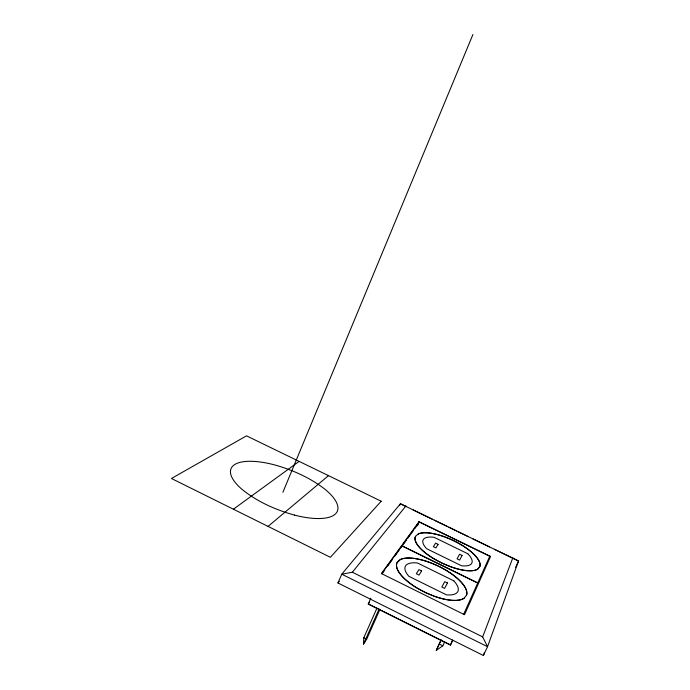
<?xml version="1.0" encoding="UTF-8"?>
<svg xmlns="http://www.w3.org/2000/svg" width="690" height="690" viewBox="0 0 690 690"><rect width="100%" height="100%" fill="white"/><g stroke="black" fill="none" stroke-linecap="round" stroke-linejoin="round"><path stroke-width="1.03" d="M379.828 609.667L366.683 639.182L363.501 644.081L363.803 637.732L376.93 608.218M483.388 655.5L487.537 646.702L518.561 560.987L400.433 503.76L341.757 574.201L337.945 582.964L483.388 655.5L484.484 652.49M482.655 636.896L352.366 572.226L341.757 574.201L487.537 646.702L482.655 636.896L512.851 557.77M282.891 492.289L472.926 34.5M399.639 505.554L400.433 503.76L405.272 506.098M370.849 598.144L368.262 604L450.449 645.055L452.683 640.225M363.501 644.081L379.121 608.985M418.235 523.451L418.959 521.83L490.512 556.571L464.508 614.721L381.432 573.554L418.959 521.83M417.493 525.763L419.227 521.873L490.538 556.511M463.689 614.204L489.805 556.149M450.449 645.055L452.631 640.182M444.576 642.011L442.816 645.823L436.27 650.385L441.169 639.759M436.27 650.385L441.039 640.242M515.602 567.292L518.561 560.987L494.351 549.257M369.521 602.206L368.262 604L450.492 644.96M382.07 573.761L384.58 570.285M387.72 565.947L392.118 559.866M394.628 556.39L399.027 550.318M400.286 548.576L406.565 539.899M407.825 538.157L413.474 530.343M414.733 528.609L417.873 524.271M381.648 573.735L419.227 521.873M352.366 572.226L405.918 505.968M337.945 582.964L339.308 581.308M418.209 533.948L415.553 536.346A35.535 12.618 25.4 0 0 434.079 558.909L442.471 563.359L451.243 566.982A35.535 12.618 25.4 0 0 477.704 569.147L479.843 566.507A35.535 12.618 25.4 0 0 456.642 542.254A35.535 12.618 25.4 0 0 418.166 534.008A35.526 12.61 25.4 0 1 456.677 542.185A35.526 12.61 25.4 0 1 479.878 566.438L477.739 569.077A35.526 12.61 25.4 0 1 438.417 561.246A35.526 12.61 25.4 0 1 415.587 536.277M268.065 526.401L328.5 475.643M233.384 509.211L299.115 461.377M413.017 509.858L432.38 519.234M434.321 520.174L446.904 526.272M448.845 527.212L456.59 530.964M458.531 531.904L468.208 536.596M473.055 538.942L489.512 546.911M401.899 545.781L478.541 583.326M401.856 545.859L478.506 583.404M453.839 580.842L417.467 562.98A29.127 11.169 25.5 0 0 408.868 576.305L446.473 594.858A29.127 11.169 25.5 0 0 453.744 580.79M439.28 644.055L442.816 645.823M363.803 637.732L366.683 639.182M466.543 595.151A38.364 14.714 25.5 0 0 442.031 568.008A38.355 14.714 25.5 0 0 400.226 559.59L397.242 562.341A38.355 14.714 25.5 0 0 421.28 590.373A38.355 14.714 25.5 0 0 464.146 598.178M447.465 582.972L444.593 588.389L441.85 587.035L444.765 581.644L447.465 582.972M462.076 555.45L459.609 560.09L457.073 558.848L459.566 554.234L462.076 555.45M421.616 570.941L419.037 575.098L416.32 573.761L418.925 569.621L421.616 570.941M438.098 544.35L435.89 547.92L433.363 546.687L435.597 543.134L438.098 544.35M466.578 595.065L464.103 598.256A38.364 14.714 25.5 0 1 435.14 596.583L425.635 592.676L416.579 587.802A38.364 14.714 25.5 0 1 397.199 562.419L400.183 559.668A38.364 14.714 25.5 0 1 442.031 568.008A38.355 14.714 25.5 0 1 466.578 595.065M381.199 501.216L330.381 557.304L171.439 478.489L246.511 435.847L381.199 501.216M294.371 515.076C275.448 509.781 257.085 501.656 241.785 489.167A57.244 20.778 21.7 0 1 276.173 465.327C293.44 470.382 310.138 477.877 324.473 488.865A57.244 20.778 21.7 0 1 335.09 514.24A57.244 20.778 21.7 0 1 294.371 515.076M467.846 553.751L434.045 537.303A26.979 9.574 25.4 0 0 426.67 548.731L461.515 565.757A26.979 9.574 25.4 0 0 467.751 553.699"/></g></svg>
